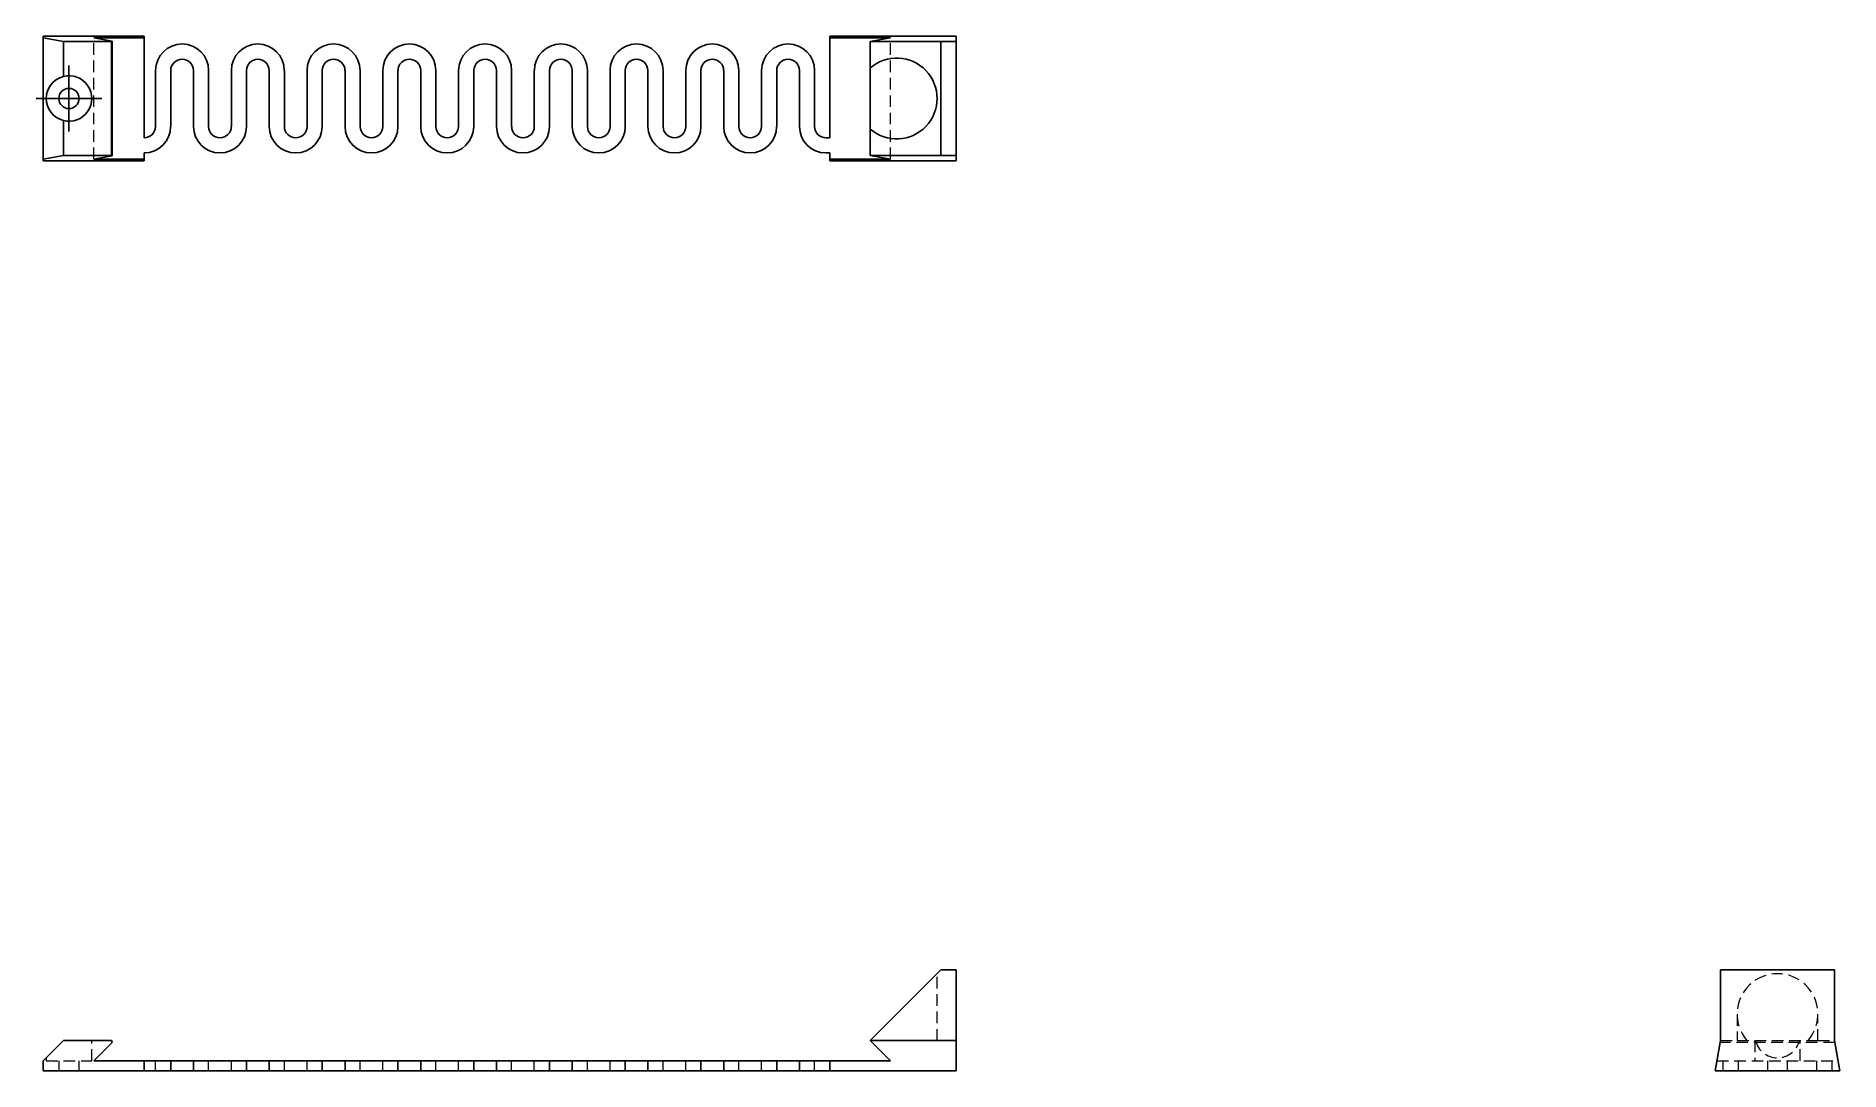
# Model space of a CAD drawing. Header units: millimetres. Extents: x 32 to 230, y 51 to 165.
import ezdxf

# ---------------------------------------------------------------- set-up
doc = ezdxf.new("R2010")
doc.units = ezdxf.units.MM
doc.linetypes.add('HIDDEN', pattern=[1.905, 1.27, -0.635])
doc.layers.add('10', color=7, linetype='Continuous')

# ---------------------------------------------------------------- blocks, each defined once
blk = doc.blocks.new('SW_CENTERMARKSYMBOL_0')
at = {"layer": '10', "color": 0}
for p, q in [((0, 2.5), (0, 3.61)), ((0, 0), (0, 2.5)), ((-2.5, 0), (-3.61, 0)), ((0, 0), (-2.5, 0)), ((0, 0), (0, -2.5)), ((0, 0), (2.5, 0)), ((2.5, 0), (3.61, 0)), ((0, -2.5), (0, -3.61))]:
    blk.add_line(p, q, dxfattribs=at)

msp = doc.modelspace()

# ---------------------------------------------------------------- linework, layer by layer
at = {"color": 7, "linetype": 'Continuous', "lineweight": 25}
for p, q in [((33, 164.64), (33, 164.84)), ((44.06, 164.84), (33, 164.84)), ((33, 164.64), (35.21, 164.25)), ((33, 151.36), (33, 164.64)), ((35.21, 160.41), (35.21, 164.25)), ((35.21, 164.25), (40.47, 164.25)), ((38.53, 164.64), (44.06, 164.64)), ((40.55, 164.29), (38.53, 164.64)), ((40.47, 164.25), (40.55, 164.29)), ((40.47, 151.75), (40.47, 164.25)), ((40.55, 164.29), (40.55, 151.71)), ((44.06, 164.64), (44.06, 164.84)), ((44.06, 153.68), (44.06, 164.64)), ((133, 164.84), (119.17, 164.84)), ((119.17, 164.84), (119.17, 164.64)), ((119.17, 164.64), (125.81, 164.64)), ((119.17, 153.68), (119.17, 164.64)), ((125.81, 164.64), (123.6, 164.25)), ((123.6, 161.34), (123.6, 164.25)), ((131.34, 164.25), (123.6, 164.25)), ((131.34, 151.75), (131.34, 164.25)), ((133, 164.25), (131.34, 164.25)), ((133, 164.25), (133, 164.84)), ((133, 151.75), (133, 164.25)), ((45.31, 161.07), (45.31, 154.93)), ((46.97, 154.93), (46.97, 161.07)), ((49.46, 161.07), (49.46, 154.93)), ((51.12, 154.93), (51.12, 161.07)), ((53.61, 161.07), (53.61, 154.93)), ((55.27, 154.93), (55.27, 161.07)), ((57.76, 161.07), (57.76, 154.93)), ((59.42, 154.93), (59.42, 161.07)), ((61.91, 161.07), (61.91, 154.93)), ((63.57, 154.93), (63.57, 161.07)), ((66.06, 161.07), (66.06, 154.93)), ((67.72, 154.93), (67.72, 161.07)), ((70.2, 161.07), (70.2, 154.93)), ((71.86, 154.93), (71.86, 161.07)), ((74.35, 161.07), (74.35, 154.93)), ((76.01, 154.93), (76.01, 161.07)), ((78.5, 161.07), (78.5, 154.93)), ((80.16, 154.93), (80.16, 161.07)), ((82.65, 161.07), (82.65, 154.93)), ((84.31, 154.93), (84.31, 161.07)), ((86.8, 161.07), (86.8, 154.93)), ((88.46, 154.93), (88.46, 161.07)), ((90.95, 161.07), (90.95, 154.93)), ((92.61, 154.93), (92.61, 161.07)), ((95.1, 161.07), (95.1, 154.93)), ((96.76, 154.93), (96.76, 161.07)), ((99.25, 161.07), (99.25, 154.93)), ((100.91, 154.93), (100.91, 161.07)), ((103.4, 161.07), (103.4, 154.93)), ((105.06, 154.93), (105.06, 161.07)), ((107.55, 161.07), (107.55, 154.93)), ((109.21, 154.93), (109.21, 161.07)), ((111.7, 161.07), (111.7, 154.93)), ((113.36, 154.93), (113.36, 161.07)), ((115.85, 161.07), (115.85, 154.93)), ((117.51, 154.93), (117.51, 161.07)), ((123.6, 154.66), (123.6, 161.34)), ((35.21, 151.75), (35.21, 155.59)), ((123.6, 151.75), (123.6, 154.66)), ((119.17, 153.68), (118.75, 153.68)), ((33, 151.36), (35.21, 151.75)), ((33, 151.36), (33, 151.16)), ((44.06, 151.16), (33, 151.16)), ((35.21, 151.75), (40.47, 151.75)), ((40.55, 151.71), (38.53, 151.36)), ((38.53, 151.36), (44.06, 151.36)), ((40.47, 151.75), (40.55, 151.71)), ((44.06, 151.36), (44.06, 152.03)), ((44.06, 151.36), (44.06, 151.16)), ((119.17, 152.03), (118.75, 152.03)), ((119.17, 151.36), (119.17, 152.03)), ((119.17, 151.16), (119.17, 151.36)), ((119.17, 151.36), (125.81, 151.36)), ((133, 151.16), (119.17, 151.16)), ((131.34, 151.75), (123.6, 151.75)), ((125.81, 151.36), (123.6, 151.75)), ((133, 151.75), (131.34, 151.75)), ((133, 151.75), (133, 151.16)), ((131.34, 62.53), (123.6, 54.79)), ((133, 62.53), (131.34, 62.53)), ((133, 54.79), (133, 62.53)), ((216.75, 54.79), (216.75, 62.53)), ((216.75, 62.53), (229.25, 62.53)), ((229.25, 54.79), (229.25, 62.53)), ((33, 52.57), (35.21, 54.79)), ((35.21, 54.79), (40.47, 54.79)), ((40.55, 54.59), (38.53, 52.57)), ((40.47, 54.79), (40.55, 54.59)), ((125.81, 52.57), (123.6, 54.79)), ((133, 54.79), (123.6, 54.79)), ((133, 54.79), (133, 51.47)), ((216.75, 54.79), (216.16, 51.47)), ((229.25, 54.79), (229.84, 51.47)), ((33, 52.57), (33, 51.47)), ((44.06, 51.47), (33, 51.47)), ((38.53, 52.57), (44.06, 52.57)), ((44.06, 52.57), (44.06, 51.47)), ((44.06, 52.57), (46.97, 52.57)), ((44.06, 51.47), (46.97, 51.47)), ((46.97, 51.47), (46.97, 52.57)), ((46.97, 52.57), (49.46, 52.57)), ((46.97, 51.47), (49.46, 51.47)), ((49.46, 51.47), (49.46, 52.57)), ((49.46, 52.57), (55.27, 52.57)), ((49.46, 51.47), (55.27, 51.47)), ((55.27, 51.47), (55.27, 52.57)), ((55.27, 52.57), (57.76, 52.57)), ((55.27, 51.47), (57.76, 51.47)), ((57.76, 51.47), (57.76, 52.57)), ((57.76, 52.57), (63.57, 52.57)), ((57.76, 51.47), (63.57, 51.47)), ((63.57, 51.47), (63.57, 52.57)), ((63.57, 52.57), (66.06, 52.57)), ((63.57, 51.47), (66.06, 51.47)), ((66.06, 51.47), (66.06, 52.57)), ((66.06, 52.57), (71.86, 52.57)), ((66.06, 51.47), (71.86, 51.47)), ((71.86, 51.47), (71.86, 52.57)), ((71.86, 52.57), (74.35, 52.57)), ((71.86, 51.47), (74.35, 51.47)), ((74.35, 51.47), (74.35, 52.57)), ((74.35, 52.57), (80.16, 52.57)), ((74.35, 51.47), (80.16, 51.47)), ((80.16, 51.47), (80.16, 52.57)), ((80.16, 52.57), (82.65, 52.57)), ((80.16, 51.47), (82.65, 51.47)), ((82.65, 51.47), (82.65, 52.57)), ((82.65, 52.57), (88.46, 52.57)), ((82.65, 51.47), (88.46, 51.47)), ((88.46, 51.47), (88.46, 52.57)), ((88.46, 52.57), (90.95, 52.57)), ((88.46, 51.47), (90.95, 51.47)), ((90.95, 51.47), (90.95, 52.57)), ((90.95, 52.57), (96.76, 52.57)), ((90.95, 51.47), (96.76, 51.47)), ((96.76, 51.47), (96.76, 52.57)), ((96.76, 52.57), (99.25, 52.57)), ((96.76, 51.47), (99.25, 51.47)), ((99.25, 51.47), (99.25, 52.57)), ((99.25, 52.57), (105.06, 52.57)), ((99.25, 51.47), (105.06, 51.47)), ((105.06, 51.47), (105.06, 52.57)), ((105.06, 52.57), (107.55, 52.57)), ((105.06, 51.47), (107.55, 51.47)), ((107.55, 51.47), (107.55, 52.57)), ((107.55, 52.57), (113.36, 52.57)), ((107.55, 51.47), (113.36, 51.47)), ((113.36, 51.47), (113.36, 52.57)), ((113.36, 52.57), (115.85, 52.57)), ((113.36, 51.47), (115.85, 51.47)), ((115.85, 51.47), (115.85, 52.57)), ((115.85, 52.57), (118.75, 52.57)), ((115.85, 51.47), (118.75, 51.47)), ((119.17, 52.57), (118.75, 52.57)), ((119.17, 51.47), (118.75, 51.47)), ((119.17, 52.57), (125.81, 52.57)), ((119.17, 51.47), (119.17, 52.57)), ((133, 51.47), (119.17, 51.47)), ((216.16, 51.47), (229.84, 51.47))]:
    msp.add_line(p, q, dxfattribs=at)
at = {"color": 7, "linetype": 'HIDDEN', "lineweight": 18}
for p, q in [((38.53, 151.36), (38.53, 164.64)), ((125.81, 151.36), (125.81, 164.64)), ((130.92, 54.79), (130.92, 62.11)), ((218.57, 57.69), (218.57, 54.79)), ((227.43, 54.79), (227.43, 57.69)), ((38.31, 52.57), (38.31, 54.79)), ((229.29, 54.59), (216.71, 54.59)), ((216.75, 54.79), (218.57, 54.79)), ((218.57, 54.79), (227.43, 54.79)), ((220.51, 54.79), (220.51, 52.57)), ((225.49, 52.57), (225.49, 54.79)), ((227.43, 54.79), (229.25, 54.79)), ((33.33, 52.91), (33.33, 52.57)), ((33.33, 52.57), (38.31, 52.57)), ((34.72, 52.57), (34.72, 51.47)), ((36.93, 51.47), (36.93, 52.57)), ((45.31, 51.47), (45.31, 52.57)), ((51.12, 51.47), (51.12, 52.57)), ((53.61, 51.47), (53.61, 52.57)), ((59.42, 51.47), (59.42, 52.57)), ((61.91, 51.47), (61.91, 52.57)), ((67.72, 51.47), (67.72, 52.57)), ((70.2, 51.47), (70.2, 52.57)), ((76.01, 51.47), (76.01, 52.57)), ((78.5, 51.47), (78.5, 52.57)), ((84.31, 51.47), (84.31, 52.57)), ((86.8, 51.47), (86.8, 52.57)), ((92.61, 51.47), (92.61, 52.57)), ((95.1, 51.47), (95.1, 52.57)), ((100.91, 51.47), (100.91, 52.57)), ((103.4, 51.47), (103.4, 52.57)), ((109.21, 51.47), (109.21, 52.57)), ((111.7, 51.47), (111.7, 52.57)), ((117.51, 51.47), (117.51, 52.57)), ((216.36, 52.57), (229.64, 52.57)), ((217.03, 51.47), (217.03, 52.57)), ((218.68, 52.57), (218.68, 51.47)), ((221.89, 52.57), (221.89, 51.47)), ((224.11, 51.47), (224.11, 52.57)), ((227.32, 51.47), (227.32, 52.57)), ((228.97, 51.47), (228.97, 52.57))]:
    msp.add_line(p, q, dxfattribs=at)
at = {"color": 7, "linetype": 'Continuous', "lineweight": 25}
msp.add_circle((35.82, 158), 1.11, dxfattribs=at)
for centre, radius, start, end in [((48.21, 161.07), 2.9, 0, 180), ((48.21, 161.07), 1.24, 0, 180), ((56.51, 161.07), 2.9, 0, 180), ((56.51, 161.07), 1.24, 0, 180), ((64.81, 161.07), 2.9, 0, 180), ((64.81, 161.07), 1.24, 0, 180), ((73.11, 161.07), 2.9, 0, 180), ((73.11, 161.07), 1.24, 0, 180), ((81.41, 161.07), 2.9, 0, 180), ((81.41, 161.07), 1.24, 0, 180), ((89.71, 161.07), 2.9, 0, 180), ((89.71, 161.07), 1.24, 0, 180), ((98, 161.07), 2.9, 0, 180), ((98, 161.07), 1.24, 0, 180), ((106.3, 161.07), 2.9, 0, 180), ((106.3, 161.07), 1.24, 0, 180), ((114.6, 161.07), 2.9, 0, 180), ((114.6, 161.07), 1.24, 0, 180), ((126.5, 158), 4.43, 229.0553, 130.9447), ((35.82, 158), 2.49, 104.149, 255.851), ((35.82, 158), 2.49, 255.851, 104.149), ((44.06, 154.93), 2.9, 270, 0), ((44.06, 154.93), 1.24, 270, 0), ((52.36, 154.93), 2.9, 180, 0), ((52.36, 154.93), 1.24, 180, 0), ((60.66, 154.93), 2.9, 180, 0), ((60.66, 154.93), 1.24, 180, 0), ((68.96, 154.93), 2.9, 180, 0), ((68.96, 154.93), 1.24, 180, 0), ((77.26, 154.93), 2.9, 180, 0), ((77.26, 154.93), 1.24, 180, 0), ((85.56, 154.93), 2.9, 180, 0), ((85.56, 154.93), 1.24, 180, 0), ((93.86, 154.93), 2.9, 180, 0), ((93.86, 154.93), 1.24, 180, 0), ((102.15, 154.93), 2.9, 180, 0), ((102.15, 154.93), 1.24, 180, 0), ((110.45, 154.93), 2.9, 180, 0), ((110.45, 154.93), 1.24, 180, 0), ((118.75, 154.93), 2.9, 180, 270), ((118.75, 154.93), 1.24, 180, 270)]:
    msp.add_arc(centre, radius, start, end, dxfattribs=at)
at = {"color": 7, "linetype": 'HIDDEN', "lineweight": 18}
for centre, radius, start, end in [((223, 57.69), 4.43, 319.0553, 220.9447), ((223, 55.4), 2.49, 194.149, 345.851)]:
    msp.add_arc(centre, radius, start, end, dxfattribs=at)

# ---------------------------------------------------------------- block references
at = {"layer": '10'}
msp.add_blockref('SW_CENTERMARKSYMBOL_0', (35.82, 158), dxfattribs=at)

doc.saveas('drawing.dxf')
